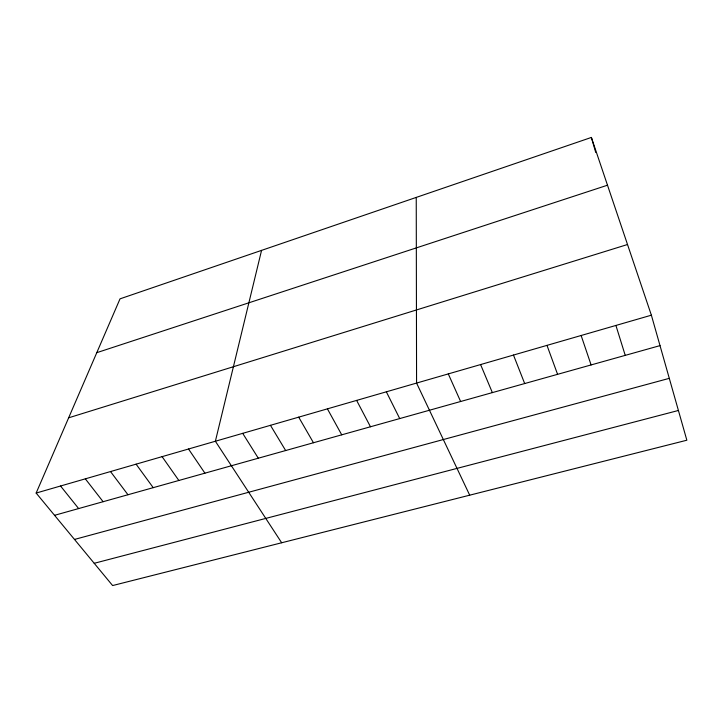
<?xml version="1.0" encoding="UTF-8"?>
<svg xmlns="http://www.w3.org/2000/svg" width="723" height="723" viewBox="0 0 723 723"><rect width="100%" height="100%" fill="white"/><g stroke="black" fill="none" stroke-linecap="round" stroke-linejoin="round"><path stroke-width="1.08" d="M261.563 250.375L215.382 441.238L281.672 542.765M36.15 493.059L120.027 298.843L591.378 137.442L651.378 315.192L686.85 440.217L112.616 585.558L36.15 493.059L651.378 315.192M96.774 352.679L607.501 185.205M68.649 417.813L627.519 244.51M54.55 515.318L660.009 345.621M74.496 539.439L669.299 378.346M94.216 563.298L678.409 410.474M60.551 486.01L78.644 508.567M85.332 478.843L103.118 501.708M110.511 471.559L127.962 494.74M136.096 464.166L153.213 487.664M162.097 456.647L178.852 480.479M188.522 449.01L204.916 473.176M242.693 433.348L258.301 458.21M270.456 425.323L285.657 450.546M298.698 417.153L313.457 442.747M327.411 408.856L341.735 434.83M356.62 400.406L370.474 426.769M386.344 391.812L399.711 418.572M469.697 495.174L416.575 383.073L416.24 197.415M448.287 373.908L460.623 401.5M480.587 364.573L492.363 392.607M513.475 355.056L524.681 383.551M546.986 345.368L557.578 374.324M581.129 335.499L591.098 364.934M615.915 325.44L625.232 355.364M591.378 137.442L595.725 152.445"/></g></svg>
